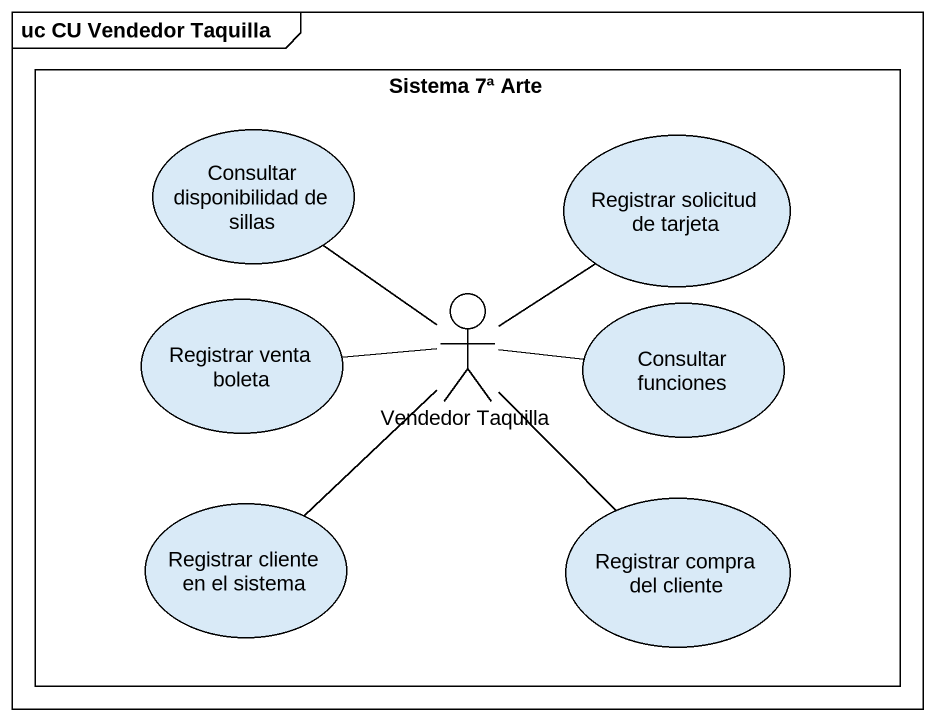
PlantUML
@startuml
mainframe uc CU Vendedor Taquilla
rectangle "Sistema 7ª Arte" as Sistema_7ª_Arte {
  usecase "Consultar disponibilidad de sillas" as Consultar_disponibilidad_de
  usecase "Registrar solicitud de tarjeta" as Registrar_solicitud_de
  usecase "Registrar venta boleta" as Registrar_venta_boleta
  actor "Vendedor Taquilla" as Vendedor_Taquilla
  usecase "Consultar funciones" as Consultar_funciones
  usecase "Registrar cliente en el sistema" as Registrar_cliente_en_el
  usecase "Registrar compra del cliente" as Registrar_compra_del_cliente
}
Vendedor_Taquilla -up- Consultar_disponibilidad_de
Vendedor_Taquilla -up- Registrar_solicitud_de
Vendedor_Taquilla -left- Registrar_venta_boleta
Vendedor_Taquilla -right- Consultar_funciones
Vendedor_Taquilla -- Registrar_cliente_en_el
Vendedor_Taquilla -- Registrar_compra_del_cliente
@enduml
